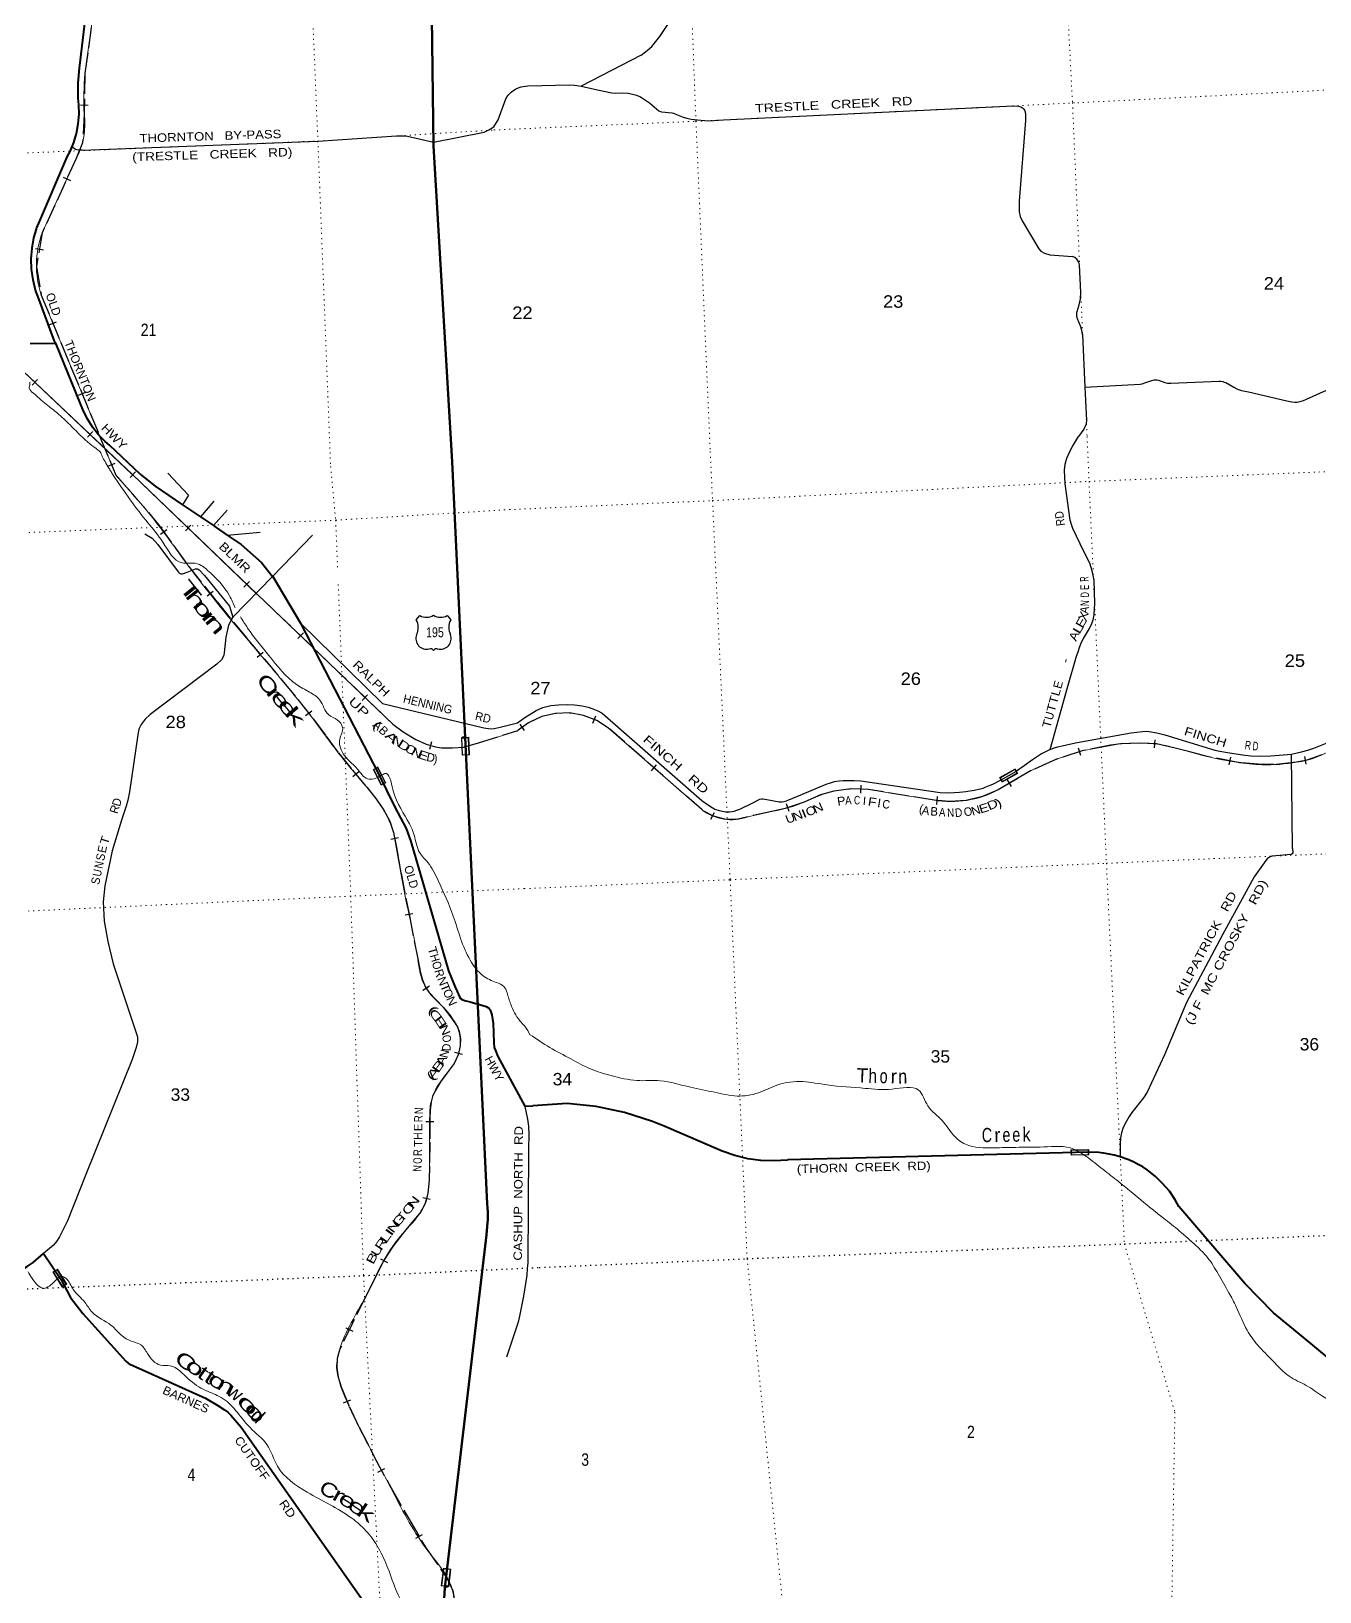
# Model space of a CAD drawing. Header units: feet. Extents: x 745759 to 1002271, y -170898 to 32007.
# Drawn here: x 899829 to 917986, y -135377 to -113385 of the extents above; entities that cross this region are included whole.
import ezdxf
from ezdxf.enums import TextEntityAlignment as Align

# ---------------------------------------------------------------- set-up
doc = ezdxf.new("R2010")
doc.units = ezdxf.units.FT
doc.header["$LTSCALE"] = 48
doc.header["$PDMODE"] = 32
doc.header["$PDSIZE"] = 24
doc.linetypes.add('DOTTED', pattern=[1.5, 0.3, -1.2])
doc.linetypes.add('LONG_DASHED', pattern=[7.5, 6, -1.5])
for name, color, linetype, lineweight in [('16', 7, 'Continuous', 25), ('20', 7, 'Continuous', 35), ('26', 7, 'Continuous', 40), ('29', 7, 'Continuous', 25), ('31', 7, 'Continuous', 13), ('34', 7, 'Continuous', 13), ('39', 7, 'Continuous', 13), ('55', 7, 'Continuous', 13), ('57', 7, 'Continuous', 13), ('6', 7, 'DOTTED', 25), ('61', 7, 'Continuous', 13), ('63', 7, 'Continuous', 25), ('7', 7, 'DOTTED', 13)]:
    doc.layers.add(name, color=color, linetype=linetype, lineweight=lineweight)
for name, color, linetype in [('27', 7, 'Continuous'), ('30', 7, 'Continuous'), ('41', 7, 'Continuous')]:
    doc.layers.add(name, color=color, linetype=linetype)

msp = doc.modelspace()

# ---------------------------------------------------------------- linework, layer by layer
at = {"layer": '16'}
for p, q in [((905254.42, -121678.68), (905305.73, -121619.92)), ((905497.49, -121613.95), (905497.21, -121614.15)), ((905689.58, -121619.83), (905740.97, -121678.68))]:
    msp.add_line(p, q, dxfattribs=at)
for centre, radius, start, end in [((905061.45, -121789.31), 222.05, 332.97043, 29.75871), ((905396.81, -121462.26), 182.07, 239.97227, 303.45418), ((905598.59, -121462.76), 181.52, 236.33975, 300.08743), ((905598.58, -121462.26), 182.07, 236.54582, 236.59441), ((905933.95, -121789.31), 222.05, 150.24129, 207.02957), ((905400.64, -121944.21), 151.42, 159.09177, 283.81923), ((905594.75, -121944.21), 151.42, 256.18077, 20.90823)]:
    msp.add_arc(centre, radius, start, end, dxfattribs=at)
for centre, major_axis, start_param, end_param in [((905455.97, -122143.03), (-19.56, 51.67), 4.95877769, 6.28318531), ((905539.42, -122143.03), (19.56, 51.67), 0, 1.32637542)]:
    msp.add_ellipse(centre, major_axis=major_axis, ratio=0.929097, start_param=start_param, end_param=end_param, dxfattribs=at)
at = {"layer": '20', "lineweight": 70}
for points in [[(905760.78, -119453.46), (905497.71, -114999.52), (905382.42, -106319.93), (905295.97, -105143.2), (905175.04, -104391.39), (904915.39, -103190.21), (904828.43, -102411.02), (904823.4, -101627.02), (904900.35, -100846.78), (905058.43, -100078.86), (905130.41, -99821.98), (905500.39, -98620.22)], [(905760.78, -119453.46), (906251.87, -129908.37), (906262.45, -130024.79), (906260.49, -130129.61), (906252.26, -130228.64), (906244.72, -130345.77), (905662.93, -135279.75), (905651.06, -135388.99), (905607.62, -136258.5)]]:
    msp.add_lwpolyline(points, dxfattribs=at)
at = {"layer": '26'}
msp.add_line((906782.55, -128534.97), (906897.51, -128528.15), dxfattribs=at)
for points in [[(900169.16, -117781.76), (900158.93, -117754.57), (899934.31, -117157.36), (899890.34, -117033.17), (899854.63, -116888.26), (899834.25, -116740.41), (899829.45, -116591.24), (899840.26, -116442.39), (899866.57, -116295.48), (899901.43, -116175.12), (899909.68, -116146.63), (899919.75, -116125.12), (900342.09, -115146.7), (900376.16, -115080.38), (900428.16, -114955.13), (900466.78, -114825.12), (900491.6, -114691.8), (900502.34, -114556.6), (900498.9, -114421.03), (900491, -114331.1), (900488.24, -114119.05), (900507.66, -113907.87), (900621.38, -112959.87)], [(899812.95, -117788.41), (900152.15, -117782.08), (900169.16, -117781.76)], [(901365.51, -119627.84), (900938.54, -119223.02), (900870.61, -119165.33), (900778.18, -119071.69), (900696.05, -118968.91), (900625.11, -118858.1), (900566.14, -118740.49), (900187.27, -117804.57), (900169.16, -117781.76)], [(901365.51, -119627.84), (901576.73, -119798.06), (901960.65, -120057.56), (902214.61, -120229.22), (902394.98, -120351.13)], [(902394.98, -120351.13), (902435.86, -120378.76), (902590.75, -120485.88)], [(902590.75, -120485.88), (902785.93, -120620.86), (903071.92, -120873.53), (903230.63, -121068.03)], [(903230.63, -121068.03), (903232.79, -121070.68), (903621.96, -121728.45)], [(903621.96, -121728.45), (903627.66, -121738.08), (904715.31, -123838.76), (904953.72, -124318.91), (905110.7, -124622.97), (905176.27, -124805.73), (905710.78, -126625.94), (905802.47, -126858.03), (905830.84, -126919.94), (905863.89, -126992.68), (905877.11, -127015.83), (905901.89, -127032.36), (905934.69, -127044.22), (906014.12, -127065.27), (906193.42, -127114.64), (906237.31, -127129.91), (906263.75, -127143.14), (906280.27, -127156.36), (906293.49, -127177.86), (906317.57, -127248.77), (906329.84, -127306.82), (906340, -127358.68), (906347.02, -127642.44), (906353.81, -127707.75), (906368.68, -127750.73), (906404.86, -127833.56), (906782.55, -128534.97)], [(914726.61, -129183.89), (910489.95, -129291.91), (910485.53, -129292.47), (910298.23, -129306.06), (910110.54, -129299.99), (909924.52, -129274.34), (909742.19, -129229.39), (909565.56, -129165.62), (908746.52, -128815.14), (908581.5, -128748.27), (908190.05, -128622.91), (907787.65, -128539.14), (907378.69, -128497.9), (906897.51, -128528.15)], [(918467.3, -132382.36), (917752.73, -131787.56), (917335.87, -131443.82), (916930.63, -131034.01), (915999.6, -129946.38), (915948.05, -129853.69), (915865.97, -129733.18), (915771.73, -129621.91), (915666.38, -129521.1), (915551.07, -129431.85), (915490.84, -129390.51), (915427.07, -129355.14), (915363.24, -129322.42), (915295.72, -129291.82), (915158.48, -129242.58), (915088.01, -129222.73), (915016.84, -129207.95), (914939.75, -129195.98), (914872.36, -129188.31), (914726.61, -129183.89)], [(894494.49, -131324.77), (898880.31, -131142.26), (898925.73, -131137.7), (898961.49, -131130.79), (898987.5, -131123.88), (899028.22, -131110.27), (899139.67, -131073.67), (899320.7, -131012.18), (899368.84, -130994.38), (899418.42, -130974.05), (899736.29, -130814.58), (899771.12, -130795.15), (899799.57, -130776.44), (899854.15, -130735.42), (900002.4, -130608.74), (900002.92, -130609.51)], [(900002.92, -130609.51), (900246.33, -130971.84), (900381.38, -131230.44), (900557.35, -131453.18), (901162.16, -132128.46), (901194.14, -132154.78), (901229.9, -132175.11), (901347.36, -132225.94), (902284.9, -132646.44), (902458.27, -132750.44), (902554.17, -132810.61), (902601.3, -132846.39), (902640.94, -132886.3), (902788.71, -133057.77), (904660.39, -135725.98), (904693.97, -135763.28), (904729.73, -135791.74), (904767.11, -135817.76), (904805.9, -135839.12), (905607.62, -136258.5)]]:
    msp.add_lwpolyline(points, dxfattribs=at)
at = {"layer": '29'}
for p, q in [((908421.44, -113722.46), (907579.55, -114157.95)), ((909585.62, -114634.78), (913671.58, -114436.63)), ((916983.22, -118468.81), (917521.04, -118596.34)), ((902401.31, -120009.46), (902214.61, -120229.22)), ((902587.54, -120133.09), (902394.98, -120351.13)), ((902590.75, -120485.88), (903055.31, -120447.12)), ((903621.96, -121728.45), (904779.95, -122859.23)), ((914187.93, -123507.25), (914430.47, -122635.25)), ((917599.88, -124904.75), (917585.81, -123573.63)), ((913495.31, -123936.31), (913709.85, -123811.28))]:
    msp.add_line(p, q, dxfattribs=at)
for points in [[(908421.44, -113722.46), (908508.66, -113659.46), (908573.14, -113600.82), (908684.51, -113460.06), (909027.42, -112949.84), (909080.17, -112847.21), (909103.62, -112773.91), (909121.21, -112665.41), (909114.36, -112529.73)], [(906346.77, -114732.13), (906386.7, -114674.03), (906408.68, -114632.97), (906518.59, -114336.82), (906534.71, -114307.48), (906549.36, -114288.42), (906591.86, -114245.92), (906644.62, -114207.79), (906670.99, -114193.13), (906703.23, -114178.47), (906732.54, -114169.67), (906758.92, -114163.8), (906826.32, -114155.02), (907415.42, -114140.35), (907485.76, -114144.75), (907579.55, -114157.95)], [(907579.55, -114157.95), (907809.63, -114209.26), (908011.86, -114253.24), (908058.75, -114259.11), (908161.33, -114256.18), (908243.39, -114260.57), (908302.01, -114270.84), (908359.16, -114286.96), (908413.38, -114308.96), (908539.41, -114393.99), (908674.23, -114508.35), (908694.75, -114518.62), (908709.4, -114523.01), (908858.87, -114534.74), (908880.85, -114540.61), (908923.35, -114558.2), (909017.14, -114596.32), (909066.97, -114612.46), (909128.51, -114625.65), (909263.33, -114640.31), (909374.7, -114646.17), (909585.62, -114634.78)], [(913671.58, -114436.63), (913741.61, -114439.48), (913773.84, -114451.2), (913798.76, -114465.87), (913813.42, -114483.47), (913823.68, -114496.66), (913832.45, -114521.57), (913839.8, -114565.57), (913838.31, -114644.73), (913750.39, -115782.44), (913750.39, -115929.05), (913765.06, -115997.97), (913791.42, -116058.07), (914025.88, -116450.99), (914055.21, -116484.73), (914107.95, -116515.5), (914184.15, -116538.96), (914500.67, -116562.42)], [(905495.07, -114946.87), (906209.54, -114806.14), (906241.08, -114795.38), (906277.92, -114777.5), (906346.94, -114731.89)], [(900545.25, -115063.71), (903868.4, -114933.27), (904974.08, -114858.31)], [(904974.08, -114858.31), (905068.62, -114857.52), (905128.91, -114864.22), (905495.07, -114946.87)], [(900545.25, -115063.71), (900502.72, -115063.03), (900471.46, -115058.56), (900453.6, -115050.74), (900403.36, -115016.12)], [(914643.38, -117660.74), (914632.6, -117603.39), (914617.93, -117549.13), (914573.97, -117440.64), (914562.25, -117403.99), (914560.79, -117382), (914562.25, -117360.01), (914568.11, -117335.08), (914597.42, -117241.25), (914615, -117156.21), (914620.86, -117068.24), (914600.35, -116675.32), (914590.1, -116640.13), (914562.25, -116599.08), (914532.95, -116575.62), (914500.67, -116562.42)], [(914643.38, -117660.74), (914674.95, -118399.43), (915454.31, -118361.02)], [(915454.31, -118361.02), (915481.76, -118355.5), (915535.97, -118334.97), (915619.5, -118307.12), (915650.27, -118299.78), (915673.72, -118296.86), (915689.84, -118298.32), (915714.74, -118302.72), (915802.67, -118334.97), (915840.78, -118343.77), (915884.73, -118343.77), (916456.23, -118320.31), (916564.67, -118317.38), (916591.06, -118318.85), (916618.9, -118323.25), (916640.15, -118329.11), (916661.39, -118337.9), (916772.76, -118402.41), (916818.19, -118425.87), (916840.91, -118434.67), (916881.19, -118446.39), (916983.22, -118468.81)], [(917521.04, -118596.34), (917591.19, -118609.12), (917633.69, -118613.53), (917660.06, -118613.52), (917690.84, -118607.66), (917756.78, -118587.14), (917800.74, -118569.54), (917985.38, -118484.51), (918123.13, -118422.93), (918187.61, -118403.86), (918293.12, -118384.81), (919228.04, -118226.47), (919395.1, -118203.01), (919547.5, -118185.42), (919729.21, -118170.76), (919999.69, -118150.68)], [(914674.95, -118399.43), (914697.09, -118870.12), (914692.69, -118911.17), (914688.3, -118933.17), (914676.57, -118961.02), (914658.99, -118993.28), (914588.01, -119098.99)], [(914806.92, -121120.36), (914779.04, -120989.26), (914743.8, -120882.27), (914661.17, -120716.93), (914506.84, -120391.08), (914484.96, -120335.16), (914466.74, -120274.37), (914398.69, -119763.74), (914390.18, -119569.2), (914398.68, -119486.52), (914422.99, -119403.86), (914464.3, -119309.02), (914500.76, -119238.51), (914588.01, -119098.99)], [(901753.67, -119612.6), (902043.18, -119922.79), (901960.65, -120057.56)], [(901427.5, -120468.67), (901530.71, -120531.1), (901612.73, -120618.53), (901899.94, -121006.12), (901911.66, -121018.48), (901926.3, -121026.72), (901942.76, -121033.13), (901961.42, -121031.91), (902026.97, -121007.18), (902142.06, -120960.36), (902155.9, -120959.9), (902170.54, -120960.82), (902193.08, -120976.49), (902272.77, -121055.96), (902622.08, -121485.43), (902671.1, -121643.85), (902635.72, -121680.29)], [(903794.58, -120486.62), (903230.63, -121068.03), (902671.1, -121643.85)], [(914430.47, -122635.25), (914558.76, -122192.32), (914580.35, -122133.34), (914605.87, -122054.31), (914630.17, -121997.17), (914658.4, -121941.87), (914741.03, -121800.84), (914774.78, -121733.34), (914794.22, -121682.28), (914801.79, -121635.5), (914806.98, -121604.47), (914813.94, -121448.27), (914806.92, -121120.36)], [(902671.1, -121643.85), (902606.85, -121753.54), (902569.9, -121924.53), (902546.81, -122146.37), (902542.19, -122183.34), (902509.85, -122243.42), (902445.19, -122303.5), (901502.9, -123015.21), (901433.62, -123079.91), (901378.19, -123153.85), (901345.86, -123223.17), (901332, -123301.74), (901211.91, -124105.88), (901188.82, -124221.42), (901165.72, -124304.6), (901101.05, -124503.33)], [(904779.95, -122859.23), (906206.28, -123202.14), (906305.52, -123216.65), (906352.56, -123211.94), (906438.8, -123193.11), (906681.55, -123131.2)], [(906681.55, -123131.2), (906786.44, -123058.66), (906941.97, -122958.98), (907036.75, -122917.64), (907148.53, -122888.47), (907260.32, -122876.31), (907379.39, -122873.88), (907483.89, -122876.31), (907593.25, -122893.33), (907675.87, -122910.35), (907743.91, -122934.66), (907811.96, -122961.41), (907874.07, -122995.52)], [(907874.07, -122995.52), (909278.68, -124224.44), (909280.61, -124222.34)], [(917585.81, -123573.63), (917728.88, -123541.82), (917816.37, -123517.51), (917903.19, -123489.69), (918064.25, -123422.68), (918242.87, -123327.85), (918592.02, -123114.2), (918691.25, -123065.25), (918776.31, -123038.51), (918865.01, -123016.62), (918975.59, -122992.31), (919069.14, -122977.72)], [(914187.93, -123507.25), (914241.5, -123485.9), (914294.97, -123468.88), (914375.17, -123449.43), (914567.15, -123410.52), (915326.64, -123273.64)], [(915326.64, -123273.64), (915489.43, -123252.47), (915540.46, -123250.04), (915582.98, -123252.47), (915691.14, -123271.93), (915801.7, -123301.1), (916506.47, -123515.07), (916579.38, -123532.1), (916683.88, -123551.55), (916895.3, -123583.15), (917011.96, -123595.32), (917133.46, -123602.61), (917296.3, -123597.75), (917585.81, -123573.63)], [(914187.93, -123507.25), (914118.78, -123541.83), (914066.21, -123569.79), (914024, -123596.54), (913938.62, -123653.68), (913819.54, -123736.35), (913709.85, -123811.28)], [(909278.68, -124224.44), (909356.31, -124284.09), (909423.13, -124325.42), (909462.62, -124346.1), (909523.99, -124366.76), (909569.55, -124377.71), (909617.54, -124383.77), (909669.18, -124383.78), (909703.82, -124381.35), (909733.58, -124376.49), (909773.07, -124364.32), (909812.56, -124349.74), (909996.64, -124257.34), (910093.85, -124208.71), (910117.54, -124201.43), (910138.81, -124203.85), (910195.91, -124213.57), (910369.74, -124244.43), (910404.91, -124245.2), (910434.07, -124241.55), (910470.52, -124233.04), (910482.67, -124228.16), (910696.52, -124135.77), (911031.88, -123994.75), (911093.25, -123975.31), (911149.75, -123960.73), (911211.11, -123950.99), (911270.03, -123946.12), (911337.48, -123943.7), (911426.18, -123946.13), (911517.9, -123950.98), (912475.38, -124092), (912638.78, -124112.63), (912757.27, -124116.32), (912910.96, -124110.2), (912996.32, -124101.08), (913117.83, -124082.84), (913205.01, -124061.57), (913241.77, -124051.23), (913271.54, -124040.29), (913341.41, -124011.72), (913380.29, -123994.1), (913495.31, -123936.31)], [(901101.05, -124503.33), (900967.09, -124937.76), (900865.47, -125427.64), (900842.38, -125654.08), (900856.23, -125926.76), (900907.04, -126213.28), (900985.56, -126527.55), (901271.94, -127387.15), (901327.38, -127558.14), (901327.37, -127627.46), (901308.9, -127706.03), (901253.47, -127877.02), (900597.57, -129494.55)], [(917599.88, -124904.75), (917604.32, -124962.52), (917598.85, -124977.11), (917580.63, -124985.62), (917526.55, -124991.7), (917312.68, -125011.15), (917286.55, -125019.66), (917261.03, -125035.47), (917246.45, -125047.62), (917225.19, -125069.51), (917059.92, -125302.94), (916612.74, -126119.96), (916107.23, -127073.15), (915796.14, -127812.36), (915553.11, -128337.59), (915503.89, -128417.86), (915338.62, -128624.54), (915300.35, -128678.01), (915241.41, -128777.74), (915212.25, -128848.25), (915193.42, -128911.45), (915178.22, -128979.56), (915173.97, -129057.34), (915170.85, -129247.02)], [(906783.16, -128537.75), (906821.71, -128718.14), (906837.88, -128815.19), (906842.5, -128933.04), (906837.88, -129138.7), (906826.34, -130742.35), (906819.4, -130820.92), (906810.17, -130915.66), (906763.97, -131209.12), (906710.86, -131491.04), (906690.07, -131578.84), (906523.78, -132068.72)], [(900597.57, -129494.55), (900341.21, -130148.49), (900228.05, -130372.64), (900186.47, -130441.96), (900142.59, -130490.48), (900002.4, -130608.74)]]:
    msp.add_lwpolyline(points, dxfattribs=at)
at = {"layer": '31'}
for p, q in [((913512.36, -123969.12), (913474.78, -123904.22)), ((913728.7, -123843.84), (913512.36, -123969.12))]:
    msp.add_line(p, q, dxfattribs=at)
msp.add_lwpolyline([(913474.78, -123904.22), (913691.12, -123778.94), (913728.7, -123843.84)], dxfattribs=at)
msp.add_lwpolyline([(913485.71, -123907.13), (913688.2, -123789.87), (913717.76, -123840.92), (913515.27, -123958.18)], close=True, dxfattribs=at)
at = {"layer": '34'}
for p, q in [((899635.61, -118101.43), (901253.01, -119630.4)), ((901257.14, -119633.2), (903012.76, -121321.04))]:
    msp.add_line(p, q, dxfattribs=at)
at = {"layer": '34', "lineweight": 25}
for p, q in [((899841.86, -118373.61), (899917.84, -118293.23)), ((900622.82, -119108.28), (900698.8, -119027.9)), ((901220.85, -119672.53), (901297.51, -119592.79)), ((901257.9, -119632.41), (903013.52, -121320.25)), ((902001.78, -120426.92), (902078.43, -120347.19)), ((902826.15, -121220.13), (902902.8, -121140.39))]:
    msp.add_line(p, q, dxfattribs=at)
msp.add_lwpolyline([(899636.23, -118100.5), (901256.96, -119632.61)], dxfattribs=at)
at = {"layer": '34'}
msp.add_lwpolyline([(903016.86, -121322.89), (904924.38, -123151.7), (905067.71, -123260.9), (905249.28, -123368.6), (905394.43, -123432.79), (905524.32, -123471.23), (905609.52, -123483.97), (905765.89, -123487.33), (905919.5, -123474.89), (906129.98, -123416.65), (906678.7, -123243.32)], dxfattribs=at)
msp.add_spline([(901022.41, -119641.59), (901482.39, -120170.4), (902045.9, -120923.85), (902861.49, -121939.35), (903364.38, -122534.03), (903800.76, -123076.92), (904155.98, -123554.5), (904557.88, -124040.33), (904798.31, -124365.29), (904931.44, -124678.35), (905038.31, -125248.27), (905274.82, -126455.7), (905378.73, -126846.45), (905634.08, -127140.61), (905832.3, -127416.87), (905872.83, -127681.18), (905787.8, -127930.28), (905594.33, -128189.67), (905462.25, -128472.84), (905443.08, -128705.25), (905441.16, -129380.16), (905415.87, -129765.9), (905320.78, -130015.39), (905062.84, -130327.67), (904801.23, -130700.53), (904541.14, -131216.35), (904171.41, -131970.14), (904132.59, -132215.41), (904193.56, -132486.98), (904443.16, -133047.27), (904898.19, -133913.75), (905390.83, -134762.64), (905766.93, -135362.29), (905801.97, -135640.92), (905877.45, -136129.47), (906062.37, -138082.25), (906272.93, -140227.41), (906425.29, -141758.43), (906517.06, -142665.35), (906574.94, -143271.43), (906679.93, -143637.97), (906835.96, -143917.9), (907079.76, -144174.24), (907524.99, -144385.14)], degree=3, dxfattribs=at)
at = {"layer": '39'}
for points in [[(899809.55, -118330.15), (899810.16, -118361.06), (899801.27, -118413.56), (899859.16, -118486.7), (899969.8, -118582.8), (900061.93, -118659.2), (900219.48, -118786.44), (900398.06, -118955.46), (900654.65, -119199.18), (900773.2, -119289.07), (900799.84, -119312.61), (900829.39, -119376.33), (900869.19, -119449.87), (900921.45, -119541.24), (900954.7, -119590.79), (900981.97, -119642.48)], [(900981.97, -119642.48), (901475.29, -120316.33), (901684.3, -120586.98), (901954.78, -120877.31), (902159.36, -120887.16), (902314.3, -120983.82), (902622.48, -121340.37), (902704.42, -121512.07)], [(902775.57, -121636.66), (902878.06, -121795.68), (903177.35, -122182.8), (903566.13, -122590.57), (903749.72, -122698.2), (903897.32, -122813.27), (904016.08, -123016.1), (904141.9, -123089.73), (904216.65, -123197.59), (904176.79, -123364.33), (904177.59, -123456.13), (904303.26, -123661.53), (904422.18, -123777.76), (904567.34, -123921.11), (904757.05, -123875.39), (904812.6, -123846.79), (904925.97, -124072.22), (905158.32, -124553.57), (905224.17, -124713.59), (905302.57, -124961.48), (905417.54, -125100.44), (905562.49, -125354.62), (905775.44, -125853.9), (906013.38, -126477.09), (906197.33, -126697.51), (906382.38, -126790.97), (906489.31, -126845.19), (906533.16, -126936.14), (906585.8, -127097.24), (906713.79, -127329.92), (906783.26, -127405.76), (906860.28, -127531.08)], [(906857.25, -127526.15), (907135.38, -127705.81), (907430.42, -127866.73), (907708.52, -128008.2), (908000.74, -128102.72), (908364.44, -128172.03), (908693.13, -128176.3), (909118.21, -128267.22), (909457.77, -128337.56), (909778.45, -128390.55), (910074.82, -128345.79), (910348.16, -128233.45), (910700.94, -128188.32), (911043.5, -128234.34), (911577.6, -128282.35), (911960.95, -128292.38), (912332.39, -128306.94), (912464.87, -128531.17), (912662.97, -128734.49), (912822.93, -128941.43), (912995.73, -129071.23), (913392.86, -129120.99), (913702.93, -129113.95), (914095.65, -129107.45), (914521.72, -129138.83), (914666.34, -129222.36)], [(914664.83, -129221.41), (914702.17, -129247.16), (914929.33, -129423.04), (915148.28, -129595.24), (915469.9, -129859.87), (915782.89, -130110.75), (916006.2, -130290.83), (916244.96, -130502.51), (916403.03, -130665.18), (916551.86, -130894.77), (916704.33, -131162.51), (916809.55, -131361.68), (916960.56, -131689.96), (917112.65, -131901.27), (917319.39, -132118.33), (917554.56, -132340.25), (917795.84, -132469.16), (918023.99, -132620.81), (918403.14, -132816.49), (918743.86, -132961.37), (919036.08, -133055.88), (919345.21, -133121.46), (919471.24, -133147.19)], [(899783.83, -130866.55), (899904.3, -131039.65), (899985.22, -131098.92), (900143.24, -131016.18), (900271.08, -130934.61), (900316.38, -130959.02), (900421.27, -131116.06), (900583.52, -131297.04), (900685.69, -131436.06), (900957.02, -131622.83), (901105.71, -131766.06), (901235.71, -131843.55), (901372.83, -131896.6), (901466.32, -132019.84), (901652.1, -132183.78), (901787.49, -132192.57), (902042.56, -132375.95), (902284.77, -132539.69), (902504.27, -132637.84), (902708.95, -132821.18), (902911.87, -133063.01), (903148.93, -133301.49), (903299.95, -133607.8), (903717.35, -133974.17), (904346.39, -134340.29), (904544.72, -134515.82), (904855.61, -135045.51), (905166, -135665.86), (905271.09, -135776.56), (905296.96, -135974.97), (905288.11, -136014.72)]]:
    msp.add_spline(points, degree=3, dxfattribs=at)
at = {"layer": '55'}
for p in [(905914.74, -123338.57), (905686.97, -135302.42)]:
    msp.add_point(p, dxfattribs=at)
at = {"layer": '57'}
for p, q in [((905889.77, -123339.64), (905994.67, -123335.16)), ((905889.77, -123339.64), (905900.44, -123589.41)), ((905994.67, -123335.16), (906005.35, -123584.93)), ((906005.35, -123584.93), (905900.44, -123589.41)), ((905607.53, -135292.96), (905637.09, -135044.71)), ((905637.09, -135044.71), (905741.35, -135057.13)), ((905711.79, -135305.37), (905741.35, -135057.13)), ((905711.79, -135305.37), (905607.53, -135292.96))]:
    msp.add_line(p, q, dxfattribs=at)
for points in [[(905987.01, -123343.49), (905898.1, -123347.29), (905908.09, -123581.07), (905997.01, -123577.27)], [(905732.45, -135064.12), (905644.08, -135053.6), (905616.42, -135285.96), (905704.79, -135296.47)]]:
    msp.add_lwpolyline(points, close=True, dxfattribs=at)
at = {"layer": '6'}
for points in [[(906987.21, -130806.6), (909916.32, -130682.96), (915232.06, -130474.71), (920531.01, -130251.03), (925913.99, -130060.1), (931331.47, -129827.39), (936707.9, -129624.64), (938247.63, -129574.95)], [(875739.6, -132314.71), (877808.6, -132176.23), (883182.85, -131878.82), (888527.67, -131550.33), (893829.2, -131352.46), (899194.27, -131129.94), (904511.51, -130921.39), (906988.47, -130806.96)]]:
    msp.add_lwpolyline(points, dxfattribs=at)
at = {"layer": '61'}
for p, q in [((904646.54, -123788.07), (904713.38, -123754.04)), ((904759.99, -124010.85), (904646.54, -123788.07)), ((904736.68, -123882.44), (904736.33, -123882.62)), ((914480.01, -129150.72), (914729.96, -129145.66)), ((914729.96, -129145.66), (914731.47, -129220.64)), ((900196.76, -130830), (900328.55, -131042.44)), ((900230.78, -130955.99), (900231.12, -130955.79)), ((900328.55, -131042.44), (900264.81, -131081.98))]:
    msp.add_line(p, q, dxfattribs=at)
for points in [[(904709.87, -123764.79), (904657.29, -123791.56), (904763.48, -124000.09), (904816.06, -123973.32)], [(914489.35, -129217.54), (914488.16, -129158.55), (914722.12, -129153.81), (914723.31, -129212.8)], [(914489.35, -129217.54), (914488.16, -129158.55), (914722.12, -129153.81), (914723.31, -129212.8)], [(900194.18, -130841), (900144.03, -130872.11), (900267.38, -131070.96), (900317.53, -131039.85)]]:
    msp.add_lwpolyline(points, close=True, dxfattribs=at)
for points in [[(904713.38, -123754.04), (904826.82, -123976.82), (904759.99, -124010.85)], [(914731.47, -129220.64), (914481.52, -129225.7), (914480.01, -129150.72)], [(900264.81, -131081.98), (900133.02, -130869.54), (900196.76, -130830)]]:
    msp.add_lwpolyline(points, dxfattribs=at)
at = {"layer": '63'}
for p, q in [((900522.63, -114424.59), (900633.22, -114426.46)), ((900279.93, -115441.18), (900380.47, -115487.31)), ((899890.45, -116448.53), (899999.54, -116466.76)), ((900081.41, -117523.13), (900183.59, -117480.77)), ((900494.41, -118512.61), (900596.59, -118470.25)), ((900907.79, -119516.63), (901009.97, -119474.27)), ((901650.67, -120474.15), (901740.37, -120409.44)), ((902308.23, -121343.75), (902394.88, -121275)), ((903586.97, -121942.99), (903663.52, -121863.15)), ((903012.61, -122205.01), (903097.08, -122133.6)), ((904491.32, -122814.94), (904567.86, -122735.1)), ((903695.03, -123029.67), (903781.71, -122960.96)), ((906780.81, -123241.37), (906716.92, -123151.08)), ((907742.56, -123136.22), (907782.76, -123033.18)), ((905444.35, -123501.44), (905475.74, -123395.38)), ((914618.59, -123593.15), (914584.16, -123488.04)), ((915658.56, -123482.76), (915665.05, -123372.34)), ((908566.83, -123808.93), (908639.6, -123725.63)), ((916709.39, -123723.91), (916729.99, -123615.24)), ((917794.73, -123716.05), (917773.31, -123607.53)), ((904359.21, -123890.14), (904444.08, -123819.21)), ((911518.49, -124122.7), (911522.41, -124012.16)), ((913640.83, -124028.69), (913584.96, -123933.23)), ((912588.84, -124281), (912599.29, -124170.88)), ((909405.91, -124490.21), (909458.85, -124393.09)), ((910509.57, -124379.95), (910473.61, -124275.35)), ((904894.26, -124770.18), (905002.97, -124749.75)), ((905096.06, -125837.44), (905204.63, -125816.26)), ((905347.67, -126897.01), (905440.64, -126837.09)), ((905793.31, -127773.97), (905900.96, -127799.35)), ((905389.46, -128750.36), (905500.07, -128750.64)), ((905344.83, -129819.95), (905452.25, -129846.32)), ((904748.24, -130686.66), (904846.73, -130737)), ((904259.87, -131657.81), (904359.48, -131705.89)), ((904230.19, -132713.38), (904332.25, -132670.73)), ((904714.52, -133690.66), (904811.94, -133638.27)), ((905247.18, -134623.42), (905342.6, -134567.47))]:
    msp.add_line(p, q, dxfattribs=at)
at = {"layer": '63', "lineweight": 13}
for p, q in [((900461.4, -115180.25), (899982.05, -116224.91)), ((899969.35, -117106.28), (901028.61, -119661.56)), ((906835.96, -123133.61), (906670.57, -123250.64)), ((909276.24, -124354.12), (907963.9, -123207.75)), ((916155.98, -123542.33), (915929.86, -123483.14)), ((910949.95, -124149.06), (910719.6, -124248.41)), ((912549.69, -124220.92), (911625.13, -124072.95)), ((910283.21, -124377.36), (909926.07, -124455.58))]:
    msp.add_line(p, q, dxfattribs=at)
for points in [[(901159.07, -110097.41), (900823.09, -112265.39), (900583.63, -113980.61)], [(915039.12, -123449.32), (914638.66, -123527.53), (914638.66, -123527.53)], [(913719.39, -123920.73), (913452.06, -124077.17), (913452.06, -124077.17)]]:
    msp.add_lwpolyline(points, dxfattribs=at)
at = {"layer": '63', "linetype": 'LONG_DASHED'}
for points in [[(900824.18, -112265.55), (900584.73, -113980.7), (900575.15, -114548.14), (900552.41, -114958.91), (900462.41, -115180.69), (899983.11, -116225.24), (899903.56, -116701.41), (899970.41, -117105.98), (901021.63, -119641.83)], [(901023.24, -119640.87), (901253.23, -119905.28), (901483.23, -120169.69), (901630.83, -120352.66), (901837.41, -120638.99), (902046.77, -120923.18), (902451.56, -121433.3), (902862.34, -121938.65), (903113.73, -122236.02), (903365.23, -122533.33), (903585.27, -122803.31), (903801.63, -123076.25), (903979.51, -123314.88), (904156.85, -123553.82), (904356.45, -123797.64), (904558.74, -124039.64), (904682.53, -124198.79), (904799.25, -124364.71), (904881.54, -124515.53), (904932.51, -124678.08), (904986.08, -124963.14), (905039.39, -125248.06), (905157.16, -125851.84), (905275.9, -126455.49), (905315.14, -126653.78), (905341.9, -126751.18), (905379.71, -126845.94), (905432.54, -126927.91), (905533.9, -127033.49), (905634.92, -127139.89), (905738.11, -127272.68), (905833.27, -127416.34), (905861.2, -127480.12), (905878.88, -127581.15), (905873.92, -127681.33), (905844.05, -127808.08), (905788.75, -127930.84), (905691.78, -128062.21), (905595.25, -128190.28), (905516.33, -128326.77), (905484.59, -128397.99), (905463.33, -128473.06), (905448.72, -128588.96), (905444.18, -128705.27), (905443.31, -129042.71), (905442.26, -129380.18), (905434.55, -129573.24), (905416.96, -129766.08), (905385.01, -129896.24), (905321.7, -130016), (905192.98, -130174.12), (905063.7, -130328.36), (904925.74, -130510.05), (904802.18, -130701.08), (904670.73, -130958.28), (904542.12, -131216.84), (904355.78, -131590.71), (904172.44, -131970.53), (904137.5, -132091.18), (904133.69, -132215.35), (904153.29, -132351.77), (904194.6, -132486.61), (904313.73, -132771.64), (904444.15, -133046.78), (904667.47, -133482.38), (904899.15, -133913.22), (905143.63, -134338.88), (905391.76, -134762.04), (905595.86, -135052.71), (905693.73, -135200.52), (905767.99, -135361.96), (905791.63, -135500.68)], [(903017.62, -121322.1), (904925.1, -123150.86), (905068.33, -123259.99), (905249.78, -123367.62), (905394.81, -123431.76), (905524.56, -123470.15), (905609.61, -123482.87), (905765.86, -123486.23), (905919.31, -123473.8), (906129.67, -123415.6), (906684.91, -123238.23)], [(909299.13, -124369.83), (909276.93, -124353.26), (907964.56, -123206.87), (907797.46, -123099.04), (907761.38, -123084.96), (907612.16, -123026.74), (907416.15, -122992.94), (907217.33, -122998.98), (907023.73, -123044.62), (906843.21, -123128.01), (906835.36, -123132.69), (906688.75, -123236.73)], [(918016.18, -123583.56), (917801.13, -123659.14), (917783.08, -123662.7), (917659.42, -123687.1), (917343.26, -123719.78), (917174.62, -123720.92), (916877.53, -123696.07), (916811.29, -123685), (916399.68, -123607), (916156.26, -123541.27), (915930.12, -123482.07), (915687.02, -123429.74), (915660.66, -123428.19), (915461.79, -123416.51), (915183.52, -123426.87), (915038.93, -123448.24), (914638.38, -123526.46), (914288.4, -123641.13), (914226.14, -123666.05), (913919.41, -123804.08), (913718.84, -123919.78), (913612.3, -123982.12), (913451.56, -124076.19), (913233.38, -124169.31), (913002.69, -124224.55), (912766.02, -124240.35), (912549.83, -124219.83), (911625.24, -124071.85), (911519.32, -124068.09), (911381.08, -124063.19), (911138.76, -124094.44), (910949.58, -124148.02), (910719.2, -124247.38), (910452.89, -124338.94), (910282.97, -124376.29), (909925.83, -124454.51), (909765.95, -124491.98), (909601.9, -124489.87), (909443.18, -124448.33), (909431.08, -124441.74), (909299, -124369.74)]]:
    msp.add_lwpolyline(points, dxfattribs=at)
at = {"layer": '63', "lineweight": 13}
for centre, radius, start, end in [((906504.73, -114364.39), 5933.52, 176.2915, 181.77422), ((899595.55, -114699.84), 990.2, 330.97682, 8.81494), ((901265.03, -116684.17), 1362.71, 160.30439, 198.04453), ((907346.67, -123980.99), 989.38, 51.40162, 121.07699), ((915518.03, -126802.96), 3391.42, 105.028, 112.38328), ((915394.68, -125355.93), 1939.48, 88.01743, 100.56371), ((915483.86, -124964.41), 1546.96, 73.2433, 90.81776), ((917421.99, -119337.34), 4391.44, 253.24432, 262.00365), ((917478.52, -122397.37), 1303.46, 277.98449, 304.42327), ((915232.34, -126311.82), 2829.54, 110.82119, 122.32337), ((917211.14, -121496.25), 2226.07, 259.64728, 269.05891), ((917241.86, -121193.14), 2529.77, 268.47593, 279.5042), ((909942.16, -122420.31), 1986.54, 279.88542, 293.03862), ((911450.37, -125555.5), 1492.81, 83.27714, 109.58595), ((912790.8, -122830.3), 1411.37, 260.16387, 297.93877), ((909692.56, -123819.42), 677.66, 232.09546, 290.1563)]:
    msp.add_arc(centre, radius, start, end, dxfattribs=at)
at = {"layer": '7'}
for points in [[(912501.66, -73327.29), (912672.19, -76793.79), (912944.31, -82170.05), (913168.84, -87562.55), (913408.71, -92893.94), (913644.55, -98225.5), (913934.51, -103683.54), (914224.07, -109044.9), (914500.84, -114390.72), (914706.68, -119095.22)], [(901831.62, -73754.83), (901993.29, -77251.16), (902230.48, -82622.93), (902533.98, -88133.04), (902718.52, -93348.07), (902963.7, -98717.65), (903345.46, -104174.71), (903644.28, -109607.47), (903868.4, -114933.27), (904047.92, -119521.4)], [(907766.7, -85477.41), (907853.49, -87793.16), (908049.86, -93098.31), (908257.2, -98473.64), (908728.21, -103921.29), (908991.2, -109318.1), (909195.08, -114655.14), (909396.46, -119309.19)], [(906349.64, -114776.64), (909195.08, -114655.14), (914575.14, -114393.51), (919730.33, -114131.78), (925241.25, -113906.42), (930660.01, -113691.27), (937580.31, -113404.06)], [(876750.88, -116176.66), (877196.56, -116149.76), (882475.4, -115848.96), (887731.34, -115512.46), (892507.04, -115322.01), (898553.55, -115150.38), (903868.4, -114933.27), (906349.64, -114776.64)], [(906565.51, -120127.36), (909429.44, -120000.63), (914734.47, -119730.33), (920067.88, -119511.25), (925482.54, -119306.89), (930913.67, -119063.52), (937803.2, -118802.2)], [(914706.68, -119095.22), (914734.47, -119730.33), (914979.58, -125110.74), (915232.06, -130474.71), (915943.54, -132843.7), (915900.41, -135571.14), (916156.73, -140617.63), (916093.16, -141444.38), (916401.85, -146406.07), (916607.16, -151798.24), (916777.54, -157222.12), (916997.87, -162730.58), (917027.24, -164841.21)], [(909396.46, -119309.19), (909429.44, -120000.63), (909676.95, -125342.63), (909916.32, -130682.96), (910434.97, -135720.72), (910740.71, -141197.83), (910948.12, -146591.93), (911176.58, -152007.31), (911452.17, -157343.46), (911595.2, -162837.67), (911667.87, -165056.53)], [(904047.92, -119521.4), (904118.98, -120276.48), (904145.9, -120947.86)], [(886480.88, -120912.27), (887992.66, -120818.35), (893351.95, -120654.47), (898787.8, -120489.61), (904118.98, -120276.48), (906565.51, -120127.36)], [(904155.22, -121180.41), (904331.41, -125574.13), (904511.51, -130921.39), (904782.36, -136321.49), (904950.28, -141769.95), (905102.7, -147182.76), (905331.5, -152538.18), (905548.32, -157948.47), (905940.24, -163351.88), (906005.33, -165282.64)], [(906776.53, -125468.58), (909676.95, -125342.63), (914979.58, -125110.74), (920308.54, -124881.77), (925705.52, -124688.23), (931136.65, -124444.86), (936483.12, -124295.79), (938027.07, -124228.37)], [(906776.53, -125468.58), (904331.41, -125574.13), (899005.52, -125819.28), (893634.25, -126038.02), (888232.46, -126197.51), (882950.03, -126523.55), (877598.83, -126791.86), (875532.14, -126941.43)]]:
    msp.add_lwpolyline(points, dxfattribs=at)

# ---------------------------------------------------------------- texts
at = {"layer": '16', "width": 0.8}
msp.add_text('195', height=140, dxfattribs=at).set_placement((905517.29, -121925.72), align=Align.CENTER)
at = {"layer": '27'}
for s, rotation, p in [('OLD', 289.269, (900030.72, -117097.36)), ('THORNTON', 292.039, (900292.76, -117770.64)), ('OLD', 286.365, (905080.17, -125160.91)), ('HWY', 298.301, (906213.29, -127869.5))]:
    msp.add_text(s, height=120, rotation=rotation, dxfattribs=at).set_placement(p)
for s, rotation, width, p in [('HWY', 314.405, 1.15, (900805.58, -118985.9)), ('(THORN  CREEK  RD)', 1.456, 1.15, (910618.21, -129478.57)), ('BARNES', 335.843, 1.05, (901668.18, -132579.44)), ('CUTOFF', 305.049, 1.1, (902686.54, -133238.08)), ('RD', 305.049, 1.15, (903314.9, -134133.18))]:
    msp.add_text(s, height=120, rotation=rotation, dxfattribs=dict(at, width=width)).set_placement(p)
for s, rotation, width, p in [('T', 286.365, 1.2, (905430.4, -126360.26)), ('H', 286.365, 0.9, (905459.54, -126461.48)), ('O', 286.365, 0.9, (905488.66, -126566)), ('R', 286.365, 0.95, (905524.41, -126677.14)), ('N', 291.557, 1.05, (905570.43, -126793.94)), ('T', 291.557, 1.3, (905608.29, -126884.97)), ('N', 294.435, 1.1, (905698.78, -127077.36))]:
    msp.add_text(s, height=120, rotation=rotation, dxfattribs=dict(at, width=width)).set_placement(p, align=Align.CENTER)
msp.add_text('O', height=120, rotation=290.619, dxfattribs=at).set_placement((905649.45, -126969.04), align=Align.CENTER)
at = {"layer": '30'}
for s, rotation, width, p in [('TRESTLE   CREEK   RD', 2.776, 1.25, (910030.99, -114533.09)), ('THORNTON   BY-PASS', 1.818, 1.15, (901356.78, -114954.65)), ('(TRESTLE   CREEK   RD)', 1.818, 1.2, (901253.83, -115217.91)), ('RD', 97.591, 0.9, (914395.51, -120348.96)), ('RALPH', 315.681, 1.2, (904348.67, -122326.27)), ('-', 73.847, 1.15, (914444.6, -122298.89)), ('HENNING', 346.482, 0.95, (905060.96, -122844.51)), ('RD', 346.482, 0.95, (906075.55, -123088.43)), ('FINCH   RD', 318.817, 1.35, (908438.83, -123383.35)), ('FINCH  ', 343.112, 1.25, (916064.85, -123299.53)), ('KILPATRICK   RD', 62.061, 1.25, (916059.28, -126987.2)), ('(J F  MC CROSKY   RD)', 62.061, 1.3, (916183.45, -127398.36)), ('CASHUP  NORTH  RD', 89.588, 1.15, (906743.8, -130710.61))]:
    msp.add_text(s, height=120, rotation=rotation, dxfattribs=dict(at, width=width)).set_placement(p)
for s, rotation, width, p in [('R', 91.226, 0.65, (914726.6, -121104.41)), ('E', 91.226, 0.7, (914731.72, -121219.63)), ('D', 91.226, 0.65, (914734.14, -121325.46)), ('X', 69.157, 1.15, (914709.55, -121646.82)), ('A', 80.505, 0.95, (914728.36, -121549.96)), ('N', 87.449, 0.7, (914734.38, -121447.64)), ('L', 59.634, 1.55, (914632.62, -121832.89)), ('E', 59.634, 1.35, (914675.82, -121745.94)), ('A', 66.961, 1.2, (914577.29, -121932.04)), ('L', 74.457, 1.15, (914325.07, -122715.65)), ('T', 74.457, 1.15, (914263.67, -122936.41)), ('T', 74.457, 1.15, (914295.07, -122823.52)), ('T', 74.457, 1.15, (914201.38, -123160.35)), ('U', 74.457, 0.95, (914232.4, -123048.82)), ('R', 354.044, 0.75, (916967.7, -123507.74)), ('D', 356.566, 0.7, (917077.37, -123519.09)), ('D', 74.479, 0.95, (901093.56, -124265.48)), ('E', 78.281, 0.95, (900888.34, -124923.54)), ('T', 72.862, 1.2, (900924.26, -124805.19)), ('N', 78.281, 0.85, (900842.37, -125145.12)), ('S', 78.281, 0.95, (900865.31, -125034.56)), ('S', 78.281, 0.95, (900795.83, -125369.48)), ('U', 78.281, 0.85, (900819.05, -125257.54))]:
    msp.add_text(s, height=120, rotation=rotation, dxfattribs=dict(at, width=width)).set_placement(p, align=Align.CENTER)
for s, rotation, p in [('E', 74.457, (914354.71, -122609.13)), ('R', 71.974, (901061.13, -124367.47))]:
    msp.add_text(s, height=120, rotation=rotation, dxfattribs=at).set_placement(p, align=Align.CENTER)
at = {"layer": '34', "width": 1.2}
msp.add_text('BLMR', height=120, rotation=316.128, dxfattribs=at).set_placement((902464.36, -120658.88))
at = {"layer": '41'}
for s, rotation, width, p in [('T', 308.433, 1.95, (901988.93, -121337.05)), ('h', 308.433, 1.85, (902072.33, -121452.93)), ('o', 308.433, 1.75, (902173.02, -121586.15)), ('r', 309.106, 2, (902268.48, -121708.07)), ('n', 309.106, 1.9, (902350.25, -121805.15)), ('C', 309.181, 1.55, (903080.6, -122650.32)), ('r', 308.404, 1.95, (903177.75, -122771.7)), ('e', 308.404, 1.75, (903267.99, -122866.87)), ('e', 308.702, 1.8, (903368.41, -122980.12)), ('k', 310.083, 2.05, (903470.1, -123102.58)), ('h', 359.306, 0.8, (911684.8, -128206.57)), ('o', 358.697, 0.75, (911837.85, -128209.42)), ('n', 0.9, 0.85, (912110.32, -128214.7)), ('C', 359.574, 0.75, (913294.71, -129040.25)), ('k', 1, 0.85, (913855.67, -129031.43)), ('e', 1.273, 0.75, (913572.59, -129036.69)), ('e', 1, 0.75, (913710.95, -129033.8)), ('C', 321.305, 1.55, (901944.75, -132210.76)), ('o', 324.267, 1.65, (902080.96, -132295.44)), ('t', 325.624, 1.55, (902195.77, -132371.04)), ('t', 327.658, 1.5, (902293.62, -132431.9)), ('o', 325.739, 1.6, (902395.21, -132489.15)), ('n', 331.844, 1.55, (902528.25, -132559.1)), ('o', 314.811, 2.05, (902814.56, -132809.68)), ('o', 314.847, 2.05, (902914.81, -132915.89)), ('C', 331.569, 1.3, (903975.14, -134029.13)), ('r', 330.518, 1.65, (904116.29, -134100.61)), ('e', 327.423, 1.55, (904234.2, -134168.41)), ('e', 325.184, 1.65, (904366.24, -134260.96)), ('k', 326.567, 1.8, (904492.71, -134347.5))]:
    msp.add_text(s, height=200, rotation=rotation, dxfattribs=dict(at, width=width)).set_placement(p, align=Align.CENTER)
for s, rotation, p in [('T', 357.691, (911535.62, -128199.66)), ('r', 358.9, (911981.14, -128214.01)), ('r', 1.328, (913444.99, -129039.76)), ('w', 322.095, (902644.32, -132646.51)), ('d', 316.645, (902952.41, -132968.97))]:
    msp.add_text(s, height=200, rotation=rotation, dxfattribs=at).set_placement(p, align=Align.CENTER)
at = {"layer": '63', "width": 1.45}
msp.add_text('UP', height=120, rotation=316.207, dxfattribs=at).set_placement((904289.07, -122842.64))
at = {"layer": '63'}
for s, rotation, p in [('A', 316.207, (904669.11, -123209.32)), ('B', 316.207, (904752.99, -123284.85)), ('D', 348.768, (905447.61, -123678.69)), (')', 352.768, (905519.87, -123698.88)), ('I', 355.3, (911565.23, -124289.91)), ('(', 351.3, (912359.32, -124402.88)), ('A', 351.3, (912424.41, -124426.27)), ('B', 356.3, (912548.36, -124439.28)), ('N', 76.74, (905707.06, -127807.18)), ('E', 89.852, (905340.45, -128832.09)), ('T', 89.822, (905341.43, -129059.14)), ('T', 50.852, (905100.53, -130127.23))]:
    msp.add_text(s, height=120, rotation=rotation, dxfattribs=at).set_placement(p, align=Align.CENTER)
for s, rotation, width, p in [('(', 316.207, 1.85, (904660.19, -123205.95)), ('A', 320.695, 1.7, (904870.3, -123384.83)), ('N', 329.325, 1.4, (904958.21, -123444.29)), ('D', 327.325, 1.5, (905051.77, -123505.01)), ('O', 332.142, 1.2, (905148.05, -123562.06)), ('N', 336.142, 1.25, (905236.3, -123609.35)), ('E', 341.518, 1.35, (905336.98, -123647.21)), ('P', 8.753, 1.1, (911252.7, -124291.7)), ('A', 3.753, 0.85, (911346.5, -124284.85)), ('C', 357.867, 0.75, (911463.52, -124281.05)), ('F', 351.3, 1.25, (911672.31, -124305.35)), ('I', 351.3, 1.1, (911768.76, -124320.44)), ('C', 351.3, 0.9, (911867.08, -124338.03)), ('D', 23.461, 1.3, (913397.33, -124338.1)), (')', 30.461, 1.3, (913486.87, -124304.45)), ('U', 20.64, 1.15, (910545.54, -124533.49)), ('N', 22.25, 1.2, (910651.83, -124494.88)), ('I', 22.25, 1.5, (910740.98, -124464.39)), ('O', 24.612, 1.15, (910839.71, -124426.73)), ('N', 24.612, 1.25, (910940.8, -124385.8)), ('A', 357.039, 0.85, (912663.01, -124451.74)), ('N', 3.039, 0.85, (912787.86, -124457.25)), ('D', 5.039, 0.9, (912901.73, -124456.02)), ('O', 14.956, 0.95, (913044.15, -124440.14)), ('N', 16.956, 1.1, (913155.74, -124423.28)), ('E', 16.956, 1.3, (913270.04, -124390.53)), (')', 133.514, 1.85, (905510.06, -127153.62)), ('D', 127.85, 1.65, (905575.04, -127218.49)), ('E', 123.52, 1.7, (905646.52, -127317.3)), ('N', 113.649, 1.25, (905712.71, -127437.2)), ('O', 99.926, 0.85, (905743.91, -127570.79)), ('D', 87.166, 0.9, (905739.18, -127707.59)), ('B', 53.567, 1.75, (905613.06, -128003.8)), ('A', 65.75, 1.3, (905661.43, -127915.52)), ('(', 52.994, 1.55, (905509.31, -128151.68)), ('A', 52.994, 1.65, (905542.5, -128103.02)), ('N', 87.765, 0.8, (905350.5, -128600.88)), ('R', 89.852, 0.85, (905344.06, -128711.09)), ('H', 89.852, 0.9, (905338.46, -128954.73)), ('O', 89.822, 0.7, (905332.41, -129301.14)), ('R', 89.822, 0.85, (905334.45, -129188.4)), ('N', 87.713, 0.8, (905326.94, -129412.85)), ('O', 50.852, 1.45, (905190.59, -130012.85)), ('N', 53.137, 1.55, (905261.08, -129925.08)), ('N', 53.79, 1.55, (904983.69, -130262.59)), ('G', 50.031, 1.5, (905052.45, -130178.14)), ('R', 57.105, 1.5, (904808.28, -130506.02)), ('L', 55.105, 1.7, (904869.82, -130417.32)), ('I', 54.79, 1.9, (904925.18, -130342.54)), ('B', 62.929, 1.5, (904683.2, -130703.06)), ('U', 58.929, 1.4, (904750.84, -130595.6))]:
    msp.add_text(s, height=120, rotation=rotation, dxfattribs=dict(at, width=width)).set_placement(p, align=Align.CENTER)
at = {"layer": '7'}
for s, width, p in [('24', 1.1, (917196.62, -117026.32)), ('23', 1.1, (911831.19, -117282.06)), ('22', 1.1, (906607.78, -117439.67)), ('21', 0.85, (901371.82, -117681.06)), ('25', 1.1, (917491.41, -122343.34)), ('26', 1.1, (912079.44, -122597.03)), ('27', 1.1, (906860.71, -122729.97)), ('28', 1.1, (901721.4, -123206.1)), ('35', 1.05, (912502.85, -127919.65)), ('36', 1.05, (917702.77, -127748.24)), ('34', 1.05, (907176.98, -128240.19)), ('33', 1.05, (901793.16, -128457.61)), ('2', 0.85, (913014.62, -133210.85)), ('3', 0.85, (907579.01, -133601.59)), ('4', 0.85, (902031.5, -133814.54))]:
    msp.add_text(s, height=175, dxfattribs=dict(at, width=width)).set_placement(p)

doc.saveas('drawing.dxf')
